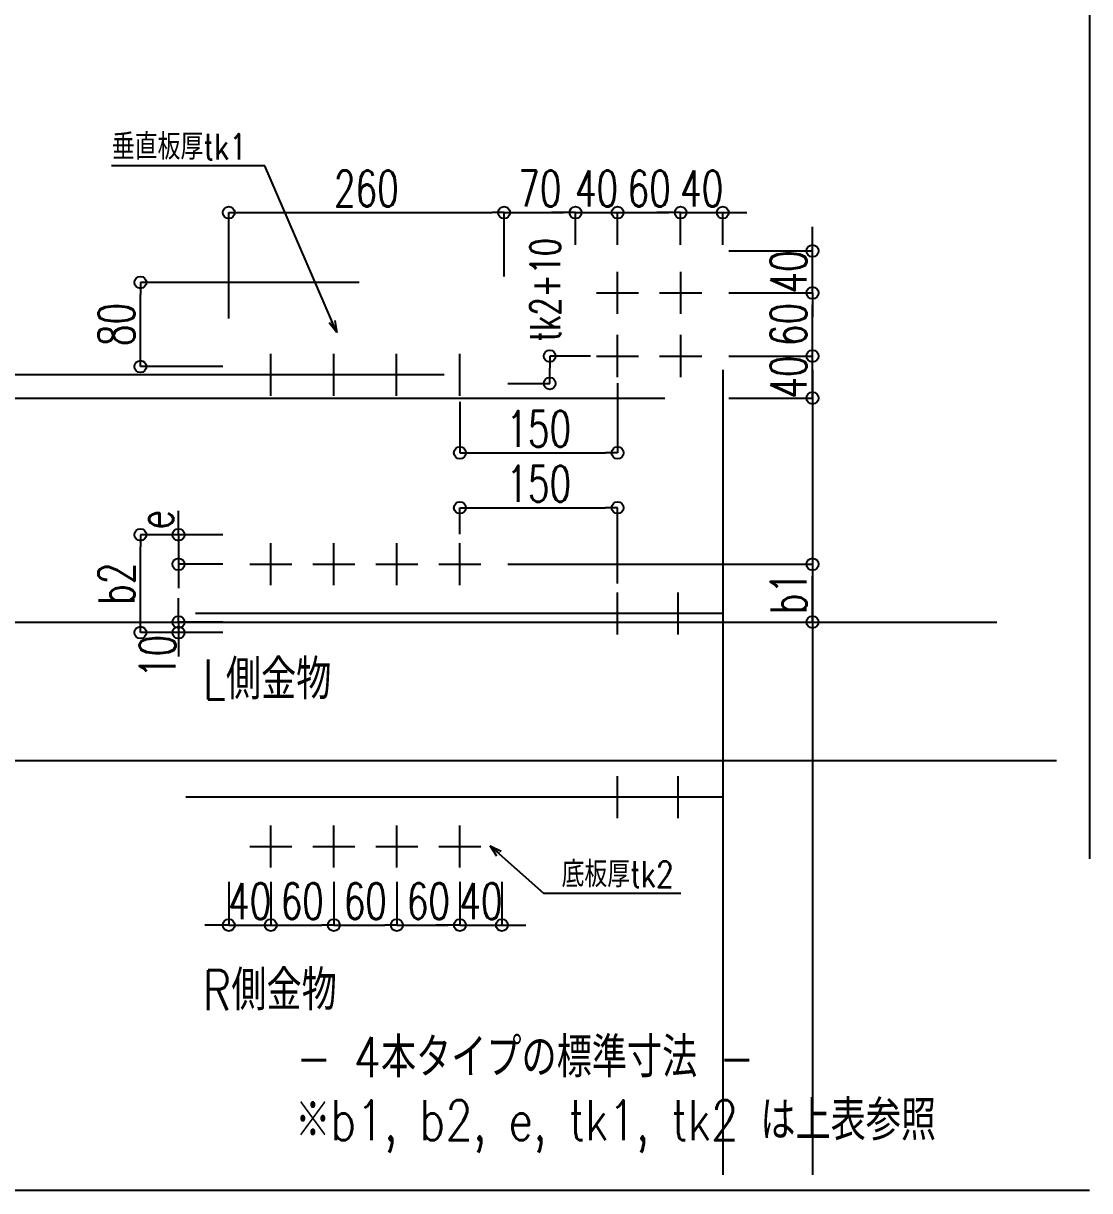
# Model space of a CAD drawing. Header units: millimetres. Extents: x 0 to 18796, y -11 to 7128.
# Drawn here: x 2670 to 5340, y 0 to 2922 of the extents above; entities that cross this region are included whole.
import ezdxf
from ezdxf.enums import TextEntityAlignment as Align

# ---------------------------------------------------------------- set-up
doc = ezdxf.new("R2010")
doc.units = ezdxf.units.MM
doc.header["$LTSCALE"] = 5
doc.linetypes.add('DUMMY', pattern=[0])
doc.layers.get('0').update_dxf_attribs({"color": 255})
doc.layers.get('DEFPOINTS').update_dxf_attribs({"color": 9})
for name, color, linetype in [('_1-8_DIM', 1, 'Continuous'), ('Line-dim', 1, 'Continuous'), ('Line-L', 4, 'Continuous')]:
    doc.layers.add(name, color=color, linetype=linetype)
doc.layers.add('_1-F_ADDL', color=9, linetype='DUMMY', plot=False)
doc.layers.add('txt', color=6, linetype='Continuous', lineweight=0)
doc.styles.add('S000', font='simplex.shx', dxfattribs={"width": 0.7, "bigfont": 'bigfont.shx'})
doc.styles.add('S020', font='simplex.shx', dxfattribs={"width": 0.8, "height": 100, "bigfont": 'extfont2.shx'})
doc.dimstyles.new('S030', dxfattribs={"dimscale": 30, "dimtxt": 2.5, "dimasz": 1, "dimexe": 0, "dimexo": 0.5, "dimgap": 0.5, "dimtad": 1, "dimdec": 0, "dimzin": 0, "dimdsep": 46, "dimtxsty": 'S000', "dimblk": 'ORIGIN', "dimcen": 1, "dimclrd": 256, "dimclre": 256, "dimclrt": 6, "dimadec": 0, "dimazin": 0, "dimtfac": 1, "dimtdec": 0, "dimtix": 1, "dimtmove": 2, "dimatfit": 3, "dimldrblk": 'OPEN30', "dimfxl": 1, "dimtolj": 1, "dimtzin": 0, "dimlwd": -1, "dimlwe": -1, "dimarcsym": 0})

# ---------------------------------------------------------------- blocks, each defined once
blk = doc.blocks.new('_Origin')
at = {"color": 0, "linetype": 'ByBlock', "lineweight": -2}
blk.add_line((0, 0), (-1, 0), dxfattribs=at)
blk.add_circle((0, 0), 0.5, dxfattribs=at)
blk = doc.blocks.new('*D499')
at = {"layer": 'DEFPOINTS', "color": 0, "transparency": 16777216}
for p in [(3873.7, 2448.5), (3873.7, 2273.7), (3184.2, 2168.4)]:
    blk.add_point(p, dxfattribs=at)
at = {"layer": 'Line-dim', "transparency": 16777216}
for p, q in [((3184.2, 2183.4), (3184.2, 2448.5)), ((3214.2, 2448.5), (3843.7, 2448.5)), ((3873.7, 2288.7), (3873.7, 2448.5))]:
    blk.add_line(p, q, dxfattribs=at)
at = {"layer": 'Line-dim', "transparency": 16777216, "xscale": 30, "yscale": 30, "zscale": 30, "rotation": 180}
blk.add_blockref('_Origin', (3184.2, 2448.5), dxfattribs=at)
at = {"layer": 'Line-dim', "transparency": 16777216, "xscale": 30, "yscale": 30, "zscale": 30}
blk.add_blockref('_Origin', (3873.7, 2448.5), dxfattribs=at)
at = {"layer": 'Line-dim', "color": 6, "linetype": 'Continuous', "transparency": 16777216, "insert": (3528.9, 2508.5), "char_height": 90, "attachment_point": 5, "style": 'S000'}
blk.add_mtext('\\A1;260', dxfattribs=at)
blk = doc.blocks.new('_Open30')
at = {"color": 0, "linetype": 'ByBlock', "lineweight": -2}
for p, q in [((-1, 0.268), (0, 0)), ((0, 0), (-1, -0.268)), ((0, 0), (-1, 0))]:
    blk.add_line(p, q, dxfattribs=at)
blk = doc.blocks.new('*D500')
at = {"layer": 'DEFPOINTS', "color": 0, "transparency": 16777216}
for p in [(4052.7, 2448.5), (4052.7, 2352.6), (3873.7, 2273.7)]:
    blk.add_point(p, dxfattribs=at)
at = {"layer": 'Line-dim', "transparency": 16777216}
for p, q in [((3873.7, 2288.7), (3873.7, 2448.5)), ((3903.7, 2448.5), (4022.7, 2448.5)), ((4052.7, 2367.6), (4052.7, 2448.5))]:
    blk.add_line(p, q, dxfattribs=at)
at = {"layer": 'Line-dim', "transparency": 16777216, "xscale": 30, "yscale": 30, "zscale": 30, "rotation": 180}
blk.add_blockref('_Origin', (3873.7, 2448.5), dxfattribs=at)
at = {"layer": 'Line-dim', "transparency": 16777216, "xscale": 30, "yscale": 30, "zscale": 30}
blk.add_blockref('_Origin', (4052.7, 2448.5), dxfattribs=at)
at = {"layer": 'Line-dim', "color": 6, "linetype": 'Continuous', "transparency": 16777216, "insert": (3963.2, 2508.5), "char_height": 90, "attachment_point": 5, "style": 'S000'}
blk.add_mtext('\\A1;70', dxfattribs=at)
blk = doc.blocks.new('*D501')
at = {"layer": 'DEFPOINTS', "color": 0, "transparency": 16777216}
for p in [(4158, 2448.5), (4052.7, 2352.6), (4158, 2352.6)]:
    blk.add_point(p, dxfattribs=at)
at = {"layer": 'Line-dim', "transparency": 16777216}
for p, q in [((4022.7, 2448.5), (3992.7, 2448.5)), ((4052.7, 2367.6), (4052.7, 2448.5)), ((4052.7, 2448.5), (4158, 2448.5)), ((4158, 2367.6), (4158, 2448.5)), ((4188, 2448.5), (4218, 2448.5))]:
    blk.add_line(p, q, dxfattribs=at)
at = {"layer": 'Line-dim', "transparency": 16777216, "xscale": 30, "yscale": 30, "zscale": 30}
blk.add_blockref('_Origin', (4052.7, 2448.5), dxfattribs=at)
at = {"layer": 'Line-dim', "transparency": 16777216, "xscale": 30, "yscale": 30, "zscale": 30, "rotation": 180}
blk.add_blockref('_Origin', (4158, 2448.5), dxfattribs=at)
at = {"layer": 'Line-dim', "color": 6, "linetype": 'Continuous', "transparency": 16777216, "insert": (4105.4, 2508.5), "char_height": 90, "attachment_point": 5, "style": 'S000'}
blk.add_mtext('\\A1;40', dxfattribs=at)
blk = doc.blocks.new('*D502')
at = {"layer": 'DEFPOINTS', "color": 0, "transparency": 16777216}
for p in [(4315.9, 2448.5), (4158, 2352.6), (4315.9, 2352.6)]:
    blk.add_point(p, dxfattribs=at)
at = {"layer": 'Line-dim', "transparency": 16777216}
for p, q in [((4158, 2367.6), (4158, 2448.5)), ((4188, 2448.5), (4285.9, 2448.5)), ((4315.9, 2367.6), (4315.9, 2448.5))]:
    blk.add_line(p, q, dxfattribs=at)
at = {"layer": 'Line-dim', "transparency": 16777216, "xscale": 30, "yscale": 30, "zscale": 30, "rotation": 180}
blk.add_blockref('_Origin', (4158, 2448.5), dxfattribs=at)
at = {"layer": 'Line-dim', "transparency": 16777216, "xscale": 30, "yscale": 30, "zscale": 30}
blk.add_blockref('_Origin', (4315.9, 2448.5), dxfattribs=at)
at = {"layer": 'Line-dim', "color": 6, "linetype": 'Continuous', "transparency": 16777216, "insert": (4237, 2508.5), "char_height": 90, "attachment_point": 5, "style": 'S000'}
blk.add_mtext('\\A1;60', dxfattribs=at)
blk = doc.blocks.new('*D503')
at = {"layer": 'DEFPOINTS', "color": 0, "transparency": 16777216}
for p in [(4421.2, 2448.5), (4315.9, 2352.6), (4421.2, 2352.6)]:
    blk.add_point(p, dxfattribs=at)
at = {"layer": 'Line-dim', "transparency": 16777216}
for p, q in [((4285.9, 2448.5), (4255.9, 2448.5)), ((4315.9, 2367.6), (4315.9, 2448.5)), ((4315.9, 2448.5), (4421.2, 2448.5)), ((4421.2, 2367.6), (4421.2, 2448.5)), ((4451.2, 2448.5), (4481.2, 2448.5))]:
    blk.add_line(p, q, dxfattribs=at)
at = {"layer": 'Line-dim', "transparency": 16777216, "xscale": 30, "yscale": 30, "zscale": 30}
blk.add_blockref('_Origin', (4315.9, 2448.5), dxfattribs=at)
at = {"layer": 'Line-dim', "transparency": 16777216, "xscale": 30, "yscale": 30, "zscale": 30, "rotation": 180}
blk.add_blockref('_Origin', (4421.2, 2448.5), dxfattribs=at)
at = {"layer": 'Line-dim', "color": 6, "linetype": 'Continuous', "transparency": 16777216, "insert": (4368.6, 2508.5), "char_height": 90, "attachment_point": 5, "style": 'S000'}
blk.add_mtext('\\A1;40', dxfattribs=at)
blk = doc.blocks.new('*D504')
at = {"layer": 'DEFPOINTS', "color": 0, "transparency": 16777216}
for p in [(2963.1, 1642), (3184.2, 1642), (3184.2, 1397.2)]:
    blk.add_point(p, dxfattribs=at)
at = {"layer": 'Line-dim', "transparency": 16777216}
for p, q in [((3169.2, 1642), (2963.1, 1642)), ((2963.1, 1427.2), (2963.1, 1612)), ((3169.2, 1397.2), (2963.1, 1397.2))]:
    blk.add_line(p, q, dxfattribs=at)
at = {"layer": 'Line-dim', "transparency": 16777216, "xscale": 30, "yscale": 30, "zscale": 30}
for p, rotation in [((2963.1, 1642), 90), ((2963.1, 1397.2), 270)]:
    blk.add_blockref('_Origin', p, dxfattribs=dict(at, rotation=rotation))
at = {"layer": 'Line-dim', "color": 6, "linetype": 'Continuous', "transparency": 16777216, "insert": (2903.1, 1519.6), "char_height": 90, "attachment_point": 5, "rotation": 90, "style": 'S000'}
blk.add_mtext('\\A1;b2', dxfattribs=at)
blk = doc.blocks.new('*D505')
at = {"layer": 'DEFPOINTS', "color": 0, "transparency": 16777216}
for p in [(3184.2, 1423.5), (3058.5, 1397.2), (3184.2, 1397.2)]:
    blk.add_point(p, dxfattribs=at)
at = {"layer": 'Line-dim', "transparency": 16777216}
for p, q in [((3058.5, 1453.5), (3058.5, 1483.5)), ((3169.2, 1423.5), (3058.5, 1423.5)), ((3058.5, 1423.5), (3058.5, 1397.2)), ((3169.2, 1397.2), (3058.5, 1397.2)), ((3058.5, 1367.2), (3058.5, 1337.2))]:
    blk.add_line(p, q, dxfattribs=at)
at = {"layer": 'Line-dim', "transparency": 16777216, "xscale": 30, "yscale": 30, "zscale": 30}
for p, rotation in [((3058.5, 1423.5), 270), ((3058.5, 1397.2), 90)]:
    blk.add_blockref('_Origin', p, dxfattribs=dict(at, rotation=rotation))
at = {"layer": 'Line-dim', "color": 6, "linetype": 'Continuous', "transparency": 16777216, "insert": (3006.2, 1337.6), "char_height": 90, "attachment_point": 5, "rotation": 90, "style": 'S000'}
blk.add_mtext('\\A1;10', dxfattribs=at)
blk = doc.blocks.new('*D506')
at = {"layer": 'DEFPOINTS', "color": 0, "transparency": 16777216}
for p in [(3184.2, 1642), (3058.5, 1568.3), (3184.2, 1568.3)]:
    blk.add_point(p, dxfattribs=at)
at = {"layer": 'Line-dim', "transparency": 16777216}
for p, q in [((3058.5, 1672), (3058.5, 1702)), ((3169.2, 1642), (3058.5, 1642)), ((3058.5, 1642), (3058.5, 1568.3)), ((3169.2, 1568.3), (3058.5, 1568.3)), ((3058.5, 1538.3), (3058.5, 1508.3))]:
    blk.add_line(p, q, dxfattribs=at)
at = {"layer": 'Line-dim', "transparency": 16777216, "xscale": 30, "yscale": 30, "zscale": 30}
for p, rotation in [((3058.5, 1642), 270), ((3058.5, 1568.3), 90)]:
    blk.add_blockref('_Origin', p, dxfattribs=dict(at, rotation=rotation))
at = {"layer": 'Line-dim', "color": 6, "linetype": 'Continuous', "transparency": 16777216, "insert": (3000.2, 1679.6), "char_height": 90, "attachment_point": 5, "rotation": 90, "style": 'S000'}
blk.add_mtext('\\A1;e', dxfattribs=at)
blk = doc.blocks.new('*D507')
at = {"layer": 'DEFPOINTS', "color": 0, "transparency": 16777216}
for p in [(3987.9, 2089.4), (4105.4, 2089.4), (3868.5, 2021)]:
    blk.add_point(p, dxfattribs=at)
at = {"layer": 'Line-dim', "transparency": 16777216}
for p, q in [((4090.4, 2089.4), (3987.9, 2089.4)), ((3987.9, 2051), (3987.9, 2059.4)), ((3883.5, 2021), (3987.9, 2021))]:
    blk.add_line(p, q, dxfattribs=at)
at = {"layer": 'Line-dim', "transparency": 16777216, "xscale": 30, "yscale": 30, "zscale": 30}
for p, rotation in [((3987.9, 2089.4), 90), ((3987.9, 2021), 270)]:
    blk.add_blockref('_Origin', p, dxfattribs=dict(at, rotation=rotation))
at = {"layer": 'Line-dim', "color": 6, "linetype": 'Continuous', "transparency": 16777216, "insert": (3976.9, 2255.2), "char_height": 75, "attachment_point": 5, "rotation": 90, "style": 'S000'}
blk.add_mtext('\\A1;tk2+10', dxfattribs=at)
blk = doc.blocks.new('*D508')
at = {"layer": 'DEFPOINTS', "color": 0, "transparency": 16777216}
for p in [(4421.2, 2247.4), (4646, 2247.4), (4421.2, 2089.4)]:
    blk.add_point(p, dxfattribs=at)
at = {"layer": 'Line-dim', "transparency": 16777216}
for p, q in [((4436.2, 2247.4), (4646, 2247.4)), ((4646, 2119.4), (4646, 2217.4)), ((4436.2, 2089.4), (4646, 2089.4))]:
    blk.add_line(p, q, dxfattribs=at)
at = {"layer": 'Line-dim', "transparency": 16777216, "xscale": 30, "yscale": 30, "zscale": 30}
for p, rotation in [((4646, 2247.4), 90), ((4646, 2089.4), 270)]:
    blk.add_blockref('_Origin', p, dxfattribs=dict(at, rotation=rotation))
at = {"layer": 'Line-dim', "color": 6, "linetype": 'Continuous', "transparency": 16777216, "insert": (4586, 2168.4), "char_height": 90, "attachment_point": 5, "rotation": 90, "style": 'S000'}
blk.add_mtext('\\A1;60', dxfattribs=at)
blk = doc.blocks.new('*D509')
at = {"layer": 'DEFPOINTS', "color": 0, "transparency": 16777216}
for p in [(4421.2, 2352.6), (4646, 2352.6), (4421.2, 2247.4)]:
    blk.add_point(p, dxfattribs=at)
at = {"layer": 'Line-dim', "transparency": 16777216}
for p, q in [((4646, 2382.6), (4646, 2412.6)), ((4436.2, 2352.6), (4646, 2352.6)), ((4646, 2247.4), (4646, 2352.6)), ((4436.2, 2247.4), (4646, 2247.4)), ((4646, 2217.4), (4646, 2187.4))]:
    blk.add_line(p, q, dxfattribs=at)
at = {"layer": 'Line-dim', "transparency": 16777216, "xscale": 30, "yscale": 30, "zscale": 30}
for p, rotation in [((4646, 2352.6), 270), ((4646, 2247.4), 90)]:
    blk.add_blockref('_Origin', p, dxfattribs=dict(at, rotation=rotation))
at = {"layer": 'Line-dim', "color": 6, "linetype": 'Continuous', "transparency": 16777216, "insert": (4586, 2300), "char_height": 90, "attachment_point": 5, "rotation": 90, "style": 'S000'}
blk.add_mtext('\\A1;40', dxfattribs=at)
blk = doc.blocks.new('*D510')
at = {"layer": 'DEFPOINTS', "color": 0, "transparency": 16777216}
for p in [(4421.2, 2089.4), (4646, 2089.4), (4421.2, 1984.2)]:
    blk.add_point(p, dxfattribs=at)
at = {"layer": 'Line-dim', "transparency": 16777216}
for p, q in [((4646, 2119.4), (4646, 2149.4)), ((4436.2, 2089.4), (4646, 2089.4)), ((4646, 1984.2), (4646, 2089.4)), ((4436.2, 1984.2), (4646, 1984.2)), ((4646, 1954.2), (4646, 1924.2))]:
    blk.add_line(p, q, dxfattribs=at)
at = {"layer": 'Line-dim', "transparency": 16777216, "xscale": 30, "yscale": 30, "zscale": 30}
for p, rotation in [((4646, 2089.4), 270), ((4646, 1984.2), 90)]:
    blk.add_blockref('_Origin', p, dxfattribs=dict(at, rotation=rotation))
at = {"layer": 'Line-dim', "color": 6, "linetype": 'Continuous', "transparency": 16777216, "insert": (4586, 2036.8), "char_height": 90, "attachment_point": 5, "rotation": 90, "style": 'S000'}
blk.add_mtext('\\A1;40', dxfattribs=at)
blk = doc.blocks.new('*D511')
at = {"layer": 'DEFPOINTS', "color": 0, "transparency": 16777216}
for p in [(3868.5, 1568.3), (4646, 1568.3), (4421.2, 1423.5)]:
    blk.add_point(p, dxfattribs=at)
at = {"layer": 'Line-dim', "transparency": 16777216}
for p, q in [((3883.5, 1568.3), (4646, 1568.3)), ((4646, 1453.5), (4646, 1538.3)), ((4436.2, 1423.5), (4646, 1423.5))]:
    blk.add_line(p, q, dxfattribs=at)
at = {"layer": 'Line-dim', "transparency": 16777216, "xscale": 30, "yscale": 30, "zscale": 30}
for p, rotation in [((4646, 1568.3), 90), ((4646, 1423.5), 270)]:
    blk.add_blockref('_Origin', p, dxfattribs=dict(at, rotation=rotation))
at = {"layer": 'Line-dim', "color": 6, "linetype": 'Continuous', "transparency": 16777216, "insert": (4586, 1495.9), "char_height": 90, "attachment_point": 5, "rotation": 90, "style": 'S000'}
blk.add_mtext('\\A1;b1', dxfattribs=at)
blk = doc.blocks.new('*D512')
at = {"layer": 'DEFPOINTS', "color": 0, "transparency": 16777216}
for p in [(3763.2, 787.7), (3868.5, 787.7), (3868.5, 664.8)]:
    blk.add_point(p, dxfattribs=at)
at = {"layer": 'Line-dim', "transparency": 16777216}
for p, q in [((3763.2, 772.7), (3763.2, 664.8)), ((3868.5, 772.7), (3868.5, 664.8)), ((3733.2, 664.8), (3703.2, 664.8)), ((3763.2, 664.8), (3868.5, 664.8)), ((3898.5, 664.8), (3928.5, 664.8))]:
    blk.add_line(p, q, dxfattribs=at)
at = {"layer": 'Line-dim', "transparency": 16777216, "xscale": 30, "yscale": 30, "zscale": 30}
blk.add_blockref('_Origin', (3763.2, 664.8), dxfattribs=at)
at = {"layer": 'Line-dim', "transparency": 16777216, "xscale": 30, "yscale": 30, "zscale": 30, "rotation": 180}
blk.add_blockref('_Origin', (3868.5, 664.8), dxfattribs=at)
at = {"layer": 'Line-dim', "color": 6, "linetype": 'Continuous', "transparency": 16777216, "insert": (3815.8, 724.8), "char_height": 90, "attachment_point": 5, "style": 'S000'}
blk.add_mtext('\\A1;40', dxfattribs=at)
blk = doc.blocks.new('*D513')
at = {"layer": 'DEFPOINTS', "color": 0, "transparency": 16777216}
for p in [(4158, 2036.8), (3763.2, 1989.4), (4158, 1847.1)]:
    blk.add_point(p, dxfattribs=at)
at = {"layer": 'Line-dim', "transparency": 16777216}
for p, q in [((4158, 2021.8), (4158, 1847.1)), ((3763.2, 1974.4), (3763.2, 1847.1)), ((3793.2, 1847.1), (4128, 1847.1))]:
    blk.add_line(p, q, dxfattribs=at)
at = {"layer": 'Line-dim', "transparency": 16777216, "xscale": 30, "yscale": 30, "zscale": 30, "rotation": 180}
blk.add_blockref('_Origin', (3763.2, 1847.1), dxfattribs=at)
at = {"layer": 'Line-dim', "transparency": 16777216, "xscale": 30, "yscale": 30, "zscale": 30}
blk.add_blockref('_Origin', (4158, 1847.1), dxfattribs=at)
at = {"layer": 'Line-dim', "color": 6, "linetype": 'Continuous', "transparency": 16777216, "insert": (3960.6, 1907.1), "char_height": 90, "attachment_point": 5, "style": 'S000'}
blk.add_mtext('\\A1;150', dxfattribs=at)
blk = doc.blocks.new('*D514')
at = {"layer": 'DEFPOINTS', "color": 0, "transparency": 16777216}
for p in [(4158, 1709.8), (3763.2, 1628.3), (4158, 1504.6)]:
    blk.add_point(p, dxfattribs=at)
at = {"layer": 'Line-dim', "transparency": 16777216}
for p, q in [((3763.2, 1643.3), (3763.2, 1709.8)), ((3793.2, 1709.8), (4128, 1709.8)), ((4158, 1519.6), (4158, 1709.8))]:
    blk.add_line(p, q, dxfattribs=at)
at = {"layer": 'Line-dim', "transparency": 16777216, "xscale": 30, "yscale": 30, "zscale": 30, "rotation": 180}
blk.add_blockref('_Origin', (3763.2, 1709.8), dxfattribs=at)
at = {"layer": 'Line-dim', "transparency": 16777216, "xscale": 30, "yscale": 30, "zscale": 30}
blk.add_blockref('_Origin', (4158, 1709.8), dxfattribs=at)
at = {"layer": 'Line-dim', "color": 6, "linetype": 'Continuous', "transparency": 16777216, "insert": (3960.6, 1769.8), "char_height": 90, "attachment_point": 5, "style": 'S000'}
blk.add_mtext('\\A1;150', dxfattribs=at)
blk = doc.blocks.new('*D515')
at = {"layer": 'DEFPOINTS', "color": 0, "transparency": 16777216}
for p in [(3605.3, 787.7), (3763.2, 787.7), (3763.2, 664.8)]:
    blk.add_point(p, dxfattribs=at)
at = {"layer": 'Line-dim', "transparency": 16777216}
for p, q in [((3605.3, 772.7), (3605.3, 664.8)), ((3763.2, 772.7), (3763.2, 664.8)), ((3635.3, 664.8), (3733.2, 664.8))]:
    blk.add_line(p, q, dxfattribs=at)
at = {"layer": 'Line-dim', "transparency": 16777216, "xscale": 30, "yscale": 30, "zscale": 30, "rotation": 180}
blk.add_blockref('_Origin', (3605.3, 664.8), dxfattribs=at)
at = {"layer": 'Line-dim', "transparency": 16777216, "xscale": 30, "yscale": 30, "zscale": 30}
blk.add_blockref('_Origin', (3763.2, 664.8), dxfattribs=at)
at = {"layer": 'Line-dim', "color": 6, "linetype": 'Continuous', "transparency": 16777216, "insert": (3684.2, 724.8), "char_height": 90, "attachment_point": 5, "style": 'S000'}
blk.add_mtext('\\A1;60', dxfattribs=at)
blk = doc.blocks.new('*D516')
at = {"layer": 'DEFPOINTS', "color": 0, "transparency": 16777216}
for p in [(3447.4, 787.7), (3605.3, 787.7), (3605.3, 664.8)]:
    blk.add_point(p, dxfattribs=at)
at = {"layer": 'Line-dim', "transparency": 16777216}
for p, q in [((3447.4, 772.7), (3447.4, 664.8)), ((3605.3, 772.7), (3605.3, 664.8)), ((3477.4, 664.8), (3575.3, 664.8))]:
    blk.add_line(p, q, dxfattribs=at)
at = {"layer": 'Line-dim', "transparency": 16777216, "xscale": 30, "yscale": 30, "zscale": 30, "rotation": 180}
blk.add_blockref('_Origin', (3447.4, 664.8), dxfattribs=at)
at = {"layer": 'Line-dim', "transparency": 16777216, "xscale": 30, "yscale": 30, "zscale": 30}
blk.add_blockref('_Origin', (3605.3, 664.8), dxfattribs=at)
at = {"layer": 'Line-dim', "color": 6, "linetype": 'Continuous', "transparency": 16777216, "insert": (3526.3, 724.8), "char_height": 90, "attachment_point": 5, "style": 'S000'}
blk.add_mtext('\\A1;60', dxfattribs=at)
blk = doc.blocks.new('*D517')
at = {"layer": 'DEFPOINTS', "color": 0, "transparency": 16777216}
for p in [(3289.4, 787.7), (3447.4, 787.7), (3447.4, 664.8)]:
    blk.add_point(p, dxfattribs=at)
at = {"layer": 'Line-dim', "transparency": 16777216}
for p, q in [((3289.4, 772.7), (3289.4, 664.8)), ((3447.4, 772.7), (3447.4, 664.8)), ((3319.4, 664.8), (3417.4, 664.8))]:
    blk.add_line(p, q, dxfattribs=at)
at = {"layer": 'Line-dim', "transparency": 16777216, "xscale": 30, "yscale": 30, "zscale": 30, "rotation": 180}
blk.add_blockref('_Origin', (3289.4, 664.8), dxfattribs=at)
at = {"layer": 'Line-dim', "transparency": 16777216, "xscale": 30, "yscale": 30, "zscale": 30}
blk.add_blockref('_Origin', (3447.4, 664.8), dxfattribs=at)
at = {"layer": 'Line-dim', "color": 6, "linetype": 'Continuous', "transparency": 16777216, "insert": (3368.4, 724.8), "char_height": 90, "attachment_point": 5, "style": 'S000'}
blk.add_mtext('\\A1;60', dxfattribs=at)
blk = doc.blocks.new('*D518')
at = {"layer": 'DEFPOINTS', "color": 0, "transparency": 16777216}
for p in [(3184.2, 787.7), (3289.4, 787.7), (3289.4, 664.8)]:
    blk.add_point(p, dxfattribs=at)
at = {"layer": 'Line-dim', "transparency": 16777216}
for p, q in [((3184.2, 772.7), (3184.2, 664.8)), ((3289.4, 772.7), (3289.4, 664.8)), ((3154.2, 664.8), (3124.2, 664.8)), ((3184.2, 664.8), (3289.4, 664.8)), ((3319.4, 664.8), (3349.4, 664.8))]:
    blk.add_line(p, q, dxfattribs=at)
at = {"layer": 'Line-dim', "transparency": 16777216, "xscale": 30, "yscale": 30, "zscale": 30}
blk.add_blockref('_Origin', (3184.2, 664.8), dxfattribs=at)
at = {"layer": 'Line-dim', "transparency": 16777216, "xscale": 30, "yscale": 30, "zscale": 30, "rotation": 180}
blk.add_blockref('_Origin', (3289.4, 664.8), dxfattribs=at)
at = {"layer": 'Line-dim', "color": 6, "linetype": 'Continuous', "transparency": 16777216, "insert": (3236.8, 724.8), "char_height": 90, "attachment_point": 5, "style": 'S000'}
blk.add_mtext('\\A1;40', dxfattribs=at)
blk = doc.blocks.new('*D519')
at = {"layer": 'DEFPOINTS', "color": 0, "transparency": 16777216}
for p in [(2963.1, 2273.7), (3526.3, 2273.7), (3184.2, 2063.1)]:
    blk.add_point(p, dxfattribs=at)
at = {"layer": 'Line-dim', "transparency": 16777216}
for p, q in [((3511.3, 2273.7), (2963.1, 2273.7)), ((2963.1, 2093.1), (2963.1, 2243.7)), ((3169.2, 2063.1), (2963.1, 2063.1))]:
    blk.add_line(p, q, dxfattribs=at)
at = {"layer": 'Line-dim', "transparency": 16777216, "xscale": 30, "yscale": 30, "zscale": 30}
for p, rotation in [((2963.1, 2273.7), 90), ((2963.1, 2063.1), 270)]:
    blk.add_blockref('_Origin', p, dxfattribs=dict(at, rotation=rotation))
at = {"layer": 'Line-dim', "color": 6, "linetype": 'Continuous', "transparency": 16777216, "insert": (2903.1, 2168.4), "char_height": 90, "attachment_point": 5, "rotation": 90, "style": 'S000'}
blk.add_mtext('\\A1;80', dxfattribs=at)

msp = doc.modelspace()

# ---------------------------------------------------------------- linework, layer by layer
at = {"layer": '_1-8_DIM'}
for p, q in [((4157.996, 2194.721, -10.528), (4157.996, 2300.001, -10.528)), ((4315.916, 2194.721, -52.64), (4315.916, 2300.001, -52.64)), ((4105.356, 2247.361, -10.528), (4210.636, 2247.361, -10.528)), ((4263.276, 2247.361, -52.64), (4368.556, 2247.361, -52.64)), ((4157.996, 2036.801, -52.64), (4157.996, 2142.081, -52.64)), ((4315.916, 2036.801, -52.64), (4315.916, 2142.081, -52.64)), ((3289.436, 1989.425, 39.48), (3289.436, 2094.705, 39.48)), ((3447.356, 1989.425, 39.48), (3447.356, 2094.705, 39.48)), ((3604.588, 1989.425, -63.168), (3604.588, 2094.705, -63.168)), ((3763.196, 1989.425, 39.48), (3763.196, 2094.705, 39.48)), ((4105.356, 2089.441, -52.64), (4210.636, 2089.441, -52.64)), ((4263.276, 2089.441, -52.64), (4368.556, 2089.441, -52.64)), ((3289.436, 1515.629, 131.6), (3289.436, 1620.909, 131.6)), ((3447.356, 1515.629, 36.848), (3447.356, 1620.909, 36.848)), ((3605.276, 1515.629, 131.6), (3605.276, 1620.909, 131.6)), ((3763.196, 1515.629, 131.6), (3763.196, 1620.909, 131.6)), ((3236.796, 1568.269, 131.6), (3342.076, 1568.269, 131.6)), ((3394.716, 1568.269, 36.848), (3499.996, 1568.269, 36.848)), ((3552.636, 1568.269, 131.6), (3657.916, 1568.269, 131.6)), ((3710.556, 1568.269, 131.6), (3815.836, 1568.269, 131.6)), ((4157.996, 1391.925), (4157.996, 1497.205)), ((4309.599, 1391.925, 30.946), (4309.599, 1497.205, 30.946)), ((4157.996, 932.479, -210.56), (4157.996, 1037.759, -210.56)), ((4309.599, 932.479, -179.614), (4309.599, 1037.759, -179.614)), ((3289.436, 808.775, -236.88), (3289.436, 914.055, -236.88)), ((3447.356, 808.775, -236.88), (3447.356, 914.055, -236.88)), ((3605.276, 808.775, -278.992), (3605.276, 914.055, -278.992)), ((3763.196, 808.775, -331.632), (3763.196, 914.055, -331.632)), ((3236.796, 861.415, -236.88), (3342.076, 861.415, -236.88)), ((3394.716, 861.415, -236.88), (3499.996, 861.415, -236.88)), ((3552.636, 861.415, -278.992), (3657.916, 861.415, -278.992)), ((3710.556, 861.415, -331.632), (3815.836, 861.415, -331.632))]:
    msp.add_line(p, q, dxfattribs=at)
at = {"layer": '_1-F_ADDL'}
for p, q in [((5340, 7128), (5340, 830.94)), ((4421.196, 2055.175), (4421.196, 39.189)), ((4645.953, 2055.175), (4645.953, 39.189)), ((3723.939, 2042.065, -26.32), (2403.636, 2042.065, -26.32)), ((2353.036, 1984.161), (4276.659, 1984.161)), ((4421.196, 1444.565), (3100.893, 1444.565)), ((2354.036, 1423.509), (5107.656, 1423.509)), ((2354.036, 1077.19), (5257.034, 1077.19)), ((4421.196, 985.119, -368.48), (3076.864, 985.119, -368.48))]:
    msp.add_line(p, q, dxfattribs=at)
at = {"layer": 'Line-L'}
msp.add_line((5340, 0), (0, 0), dxfattribs=at)
msp.add_line((5340, 0), (0, 0), dxfattribs=at)

# ---------------------------------------------------------------- texts
at = {"layer": '_1-8_DIM', "color": 6, "char_height": 65, "style": 'S020'}
for s, insert, attachment_point in [('垂直板厚tk1', (3229.849, 2613.473), 6), ('底板厚tk2', (4017.647, 791.974), 4)]:
    msp.add_mtext(s, dxfattribs=dict(at, insert=insert, attachment_point=attachment_point))
at = {"layer": 'txt', "style": 'S020', "width": 0.8}
for s, p in [('L側金物', (3118.965, 1329.791)), ('R側金物', (3118.965, 551.72)), ('- 4本タイプの標準寸法 -', (3352.866, 383.941)), ('※b1, b2, e, tk1, tk2 は上表参照', (3350.861, 226.158))]:
    msp.add_text(s, height=100, dxfattribs=at).set_placement(p, align=Align.TOP_LEFT)

# ---------------------------------------------------------------- dimensions: what is measured, and where the dimension line sits
at = {"layer": 'Line-dim'}
for base, p1, p2, text, picture, middle in [((3873.74, 2448.452), (3184.156, 2168.401), (3873.74, 2273.681), '260', '*D499', (3528.948, 2508.452)), ((4052.716, 2448.452), (3873.74, 2273.681, 42.112), (4052.716, 2352.641), '70', '*D500', (3963.228, 2508.452)), ((4157.996, 2448.452), (4052.716, 2352.641, 42.112), (4157.996, 2352.641, 42.112), '40', '*D501', (4105.356, 2508.452)), ((4315.916, 2448.452), (4157.996, 2352.641, 42.112), (4315.916, 2352.641, 42.112), '60', '*D502', (4236.956, 2508.452)), ((4421.196, 2448.452, 42.112), (4315.916, 2352.641, 84.224), (4421.196, 2352.641, 84.224), '40', '*D503', (4368.556, 2508.452, 42.112)), ((4157.996, 1847.113, -52.64), (3763.196, 1989.425, 39.48), (4157.996, 2036.801, -52.64), '150', '*D513', (3960.596, 1907.113, -52.64)), ((4157.996, 1709.806, -368.48), (3763.196, 1628.27, -236.88), (4157.996, 1504.566, -368.48), '150', '*D514', (3960.596, 1769.806, -368.48)), ((3289.436, 664.825, -289.52), (3184.156, 787.719, -289.52), (3289.436, 787.719, -289.52), '40', '*D518', (3236.796, 724.825, -289.52)), ((3447.356, 664.825, -289.52), (3289.436, 787.719, -289.52), (3447.356, 787.719, -289.52), '60', '*D517', (3368.396, 724.825, -289.52)), ((3605.276, 664.825, -289.52), (3447.356, 787.719, -289.52), (3605.276, 787.719, -289.52), '60', '*D516', (3526.316, 724.825, -289.52)), ((3763.196, 664.825, -289.52), (3605.276, 787.719, -289.52), (3763.196, 787.719, -289.52), '60', '*D515', (3684.236, 724.825, -289.52)), ((3868.476, 664.825, -289.52), (3763.196, 787.719, -289.52), (3868.476, 787.719, -289.52), '40', '*D512', (3815.836, 724.825, -289.52))]:
    dim = msp.add_linear_dim(base=base, p1=p1, p2=p2, text=text, dimstyle='S030', override={"dimtxt": 3, "dimlfac": 1}, dxfattribs=at)
    dim.commit()
    dim.dimension.update_dxf_attribs({"geometry": picture, "text_midpoint": middle})
for base, p1, p2, text, override, picture, middle in [((3987.933, 2089.441), (3868.476, 2021.009, -26.32), (4105.356, 2089.441, -52.64), 'tk2+10', {"dimlfac": 1}, '*D507', (3976.916, 2255.194)), ((3058.514, 1568.269, 368.48), (3184.156, 1641.965, 36.848), (3184.156, 1568.269, 36.848), 'e', {"dimtxt": 3, "dimlfac": 1}, '*D506', (3000.156, 1679.578, 368.48)), ((3058.514, 1397.189, 368.48), (3184.156, 1423.509, 36.848), (3184.156, 1397.189, 78.96), '10', {"dimtxt": 3, "dimlfac": 1}, '*D505', (3006.156, 1337.571, 368.48))]:
    dim = msp.add_linear_dim(base=base, p1=p1, p2=p2, angle=90, text=text, dimstyle='S030', override=override, dxfattribs=at)
    dim.commit()
    dim.dimension.update_dxf_attribs({"geometry": picture, "text_midpoint": middle, "dimtype": 160})
for base, p1, p2, text, picture, middle in [((4645.953, 2352.641, -52.64), (4421.196, 2247.361, 42.112), (4421.196, 2352.641, 42.112), '40', '*D509', (4585.953, 2300.001, -52.64)), ((2963.106, 2273.681, -68.432), (3184.156, 2063.121, -26.32), (3526.316, 2273.681, 42.112), '80', '*D519', (2903.106, 2168.401, -68.432)), ((4645.953, 2247.361, -52.64), (4421.196, 2089.441, 42.112), (4421.196, 2247.361, 42.112), '60', '*D508', (4585.953, 2168.401, -52.64)), ((4645.953, 2089.441, -52.64), (4421.196, 1984.161, 42.112), (4421.196, 2089.441, 42.112), '40', '*D510', (4585.953, 2036.801, -52.64)), ((2963.106, 1641.965, 36.848), (3184.156, 1397.189, 78.96), (3184.156, 1641.965, 36.848), 'b2', '*D504', (2903.106, 1519.577, 36.848)), ((4645.953, 1568.269, -94.752), (4421.196, 1423.509), (3868.476, 1568.269, 78.96), 'b1', '*D511', (4585.953, 1495.889, -94.752))]:
    dim = msp.add_linear_dim(base=base, p1=p1, p2=p2, angle=90, text=text, dimstyle='S030', override={"dimtxt": 3, "dimlfac": 1}, dxfattribs=at)
    dim.commit()
    dim.dimension.update_dxf_attribs({"geometry": picture, "text_midpoint": middle})

# ---------------------------------------------------------------- leaders
at = {"layer": '_1-8_DIM', "annotation_type": 0, "has_hookline": 1}
for points, hookline_direction, text_width in [([(3454.714, 2148.021), (3274.849, 2565.973), (3244.849, 2565.973)], 1, 338.743), ([(3838.706, 863.644), (3972.647, 744.474), (4002.647, 744.474)], 0, 298.629)]:
    msp.add_leader(points, dimstyle='S030', override={"dimfxl": 30, "dimarcsym": 2}, dxfattribs=dict(at, hookline_direction=hookline_direction, text_width=text_width))

doc.saveas('drawing.dxf')
